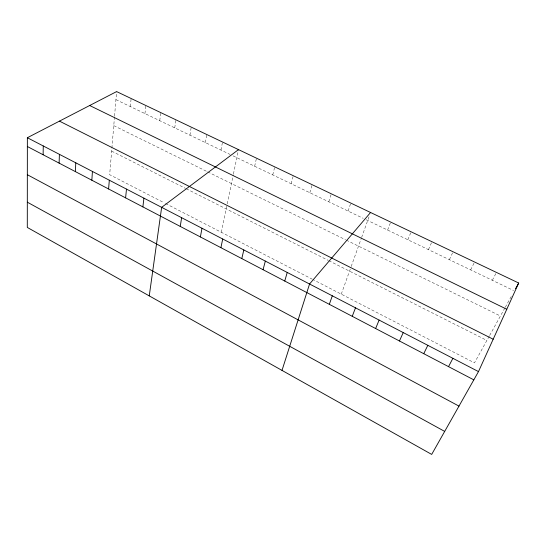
<?xml version="1.0" encoding="UTF-8"?>
<svg xmlns="http://www.w3.org/2000/svg" width="546" height="546" viewBox="0 0 546 546"><rect width="100%" height="100%" fill="white"/><g stroke="black" fill="none" stroke-linecap="round" stroke-linejoin="round"><path stroke-width="0.41" stroke-dasharray="2.73 2.05" d="M114.503 116.81L109.671 174.7L164.114 202.778M114.564 116.011L116.605 91.585M130.344 106.566L131.129 98.498M144.949 113.575L145.85 105.508M159.753 120.68L160.777 112.612M174.747 127.88L175.894 119.813M189.953 135.176L191.223 127.109M205.364 142.574L206.763 134.507M220.987 150.068L222.522 142.008M221.348 232.303L227.061 204.75M227.238 203.917L233.279 174.788M233.442 173.99L238.5 149.618M254.654 166.23L256.483 158.176M272.761 174.918L274.747 166.878M291.155 183.749L293.304 175.71M309.835 192.711L312.162 184.685M328.815 201.822L331.313 193.803M348.102 211.077L350.785 203.078M341.277 294.157L350.914 267.287M351.194 266.516L361.343 238.227M361.623 237.435L369.424 215.69M387.626 230.05L390.683 222.072M407.876 239.762L411.131 231.804M428.46 249.645L431.927 241.707M449.392 259.691L453.064 251.774M470.679 269.908L474.57 262.012M492.328 280.296L496.444 272.427M489.243 336.193L474.474 362.865L313.097 279.62M489.639 335.483L504.866 307.992M505.275 307.262L511.998 295.12M115.929 99.652L230.037 154.416M233.053 155.863L363.179 218.318M366.195 219.765L513.595 290.506M113.766 125.635L206.934 171.505M207.692 171.881L345.584 239.769M346.341 240.144L500.429 316.004M111.643 151.119L185.504 188.384M186.234 188.752L328.085 260.319M328.842 260.701L486.889 340.445M165.595 203.542L312.36 279.245"/><path stroke-width="0.82" d="M27.368 137.728L27.3 227.436L431.688 454.415L478.487 371.594L518.7 283.019L116.605 91.585L27.368 137.728L478.487 371.594M43.12 154.75L43.264 145.966M59.118 163.111L59.398 154.334M75.355 171.601L75.785 162.824M91.851 180.221L92.424 171.451M108.593 188.971L109.323 180.214M125.6 197.864L126.495 189.114M142.881 206.893L143.932 198.157M149.249 295.884L161.65 207.344L238.5 149.618M180.228 226.413L181.647 217.704M200.382 236.944L202 228.255M220.898 247.666L222.72 239.005M241.789 258.586L243.83 249.945M263.07 269.704L265.329 261.09M284.746 281.033L287.23 272.447M282.009 370.4L309.555 284.016L370.57 212.496M329.327 304.334L332.302 295.809M352.252 316.318L355.487 307.828M375.628 328.528L379.122 320.086M399.46 340.984L403.228 332.582M423.757 353.685L427.818 345.325M448.539 366.639L452.893 358.326M515.54 288.725L518.7 283.019M89.674 105.508L506.784 309.261M59.453 121.137L493.181 339.216M27.361 146.519L473.819 379.852M27.341 174.713L458.981 406.115M27.32 202.184L444.69 431.415"/></g></svg>
